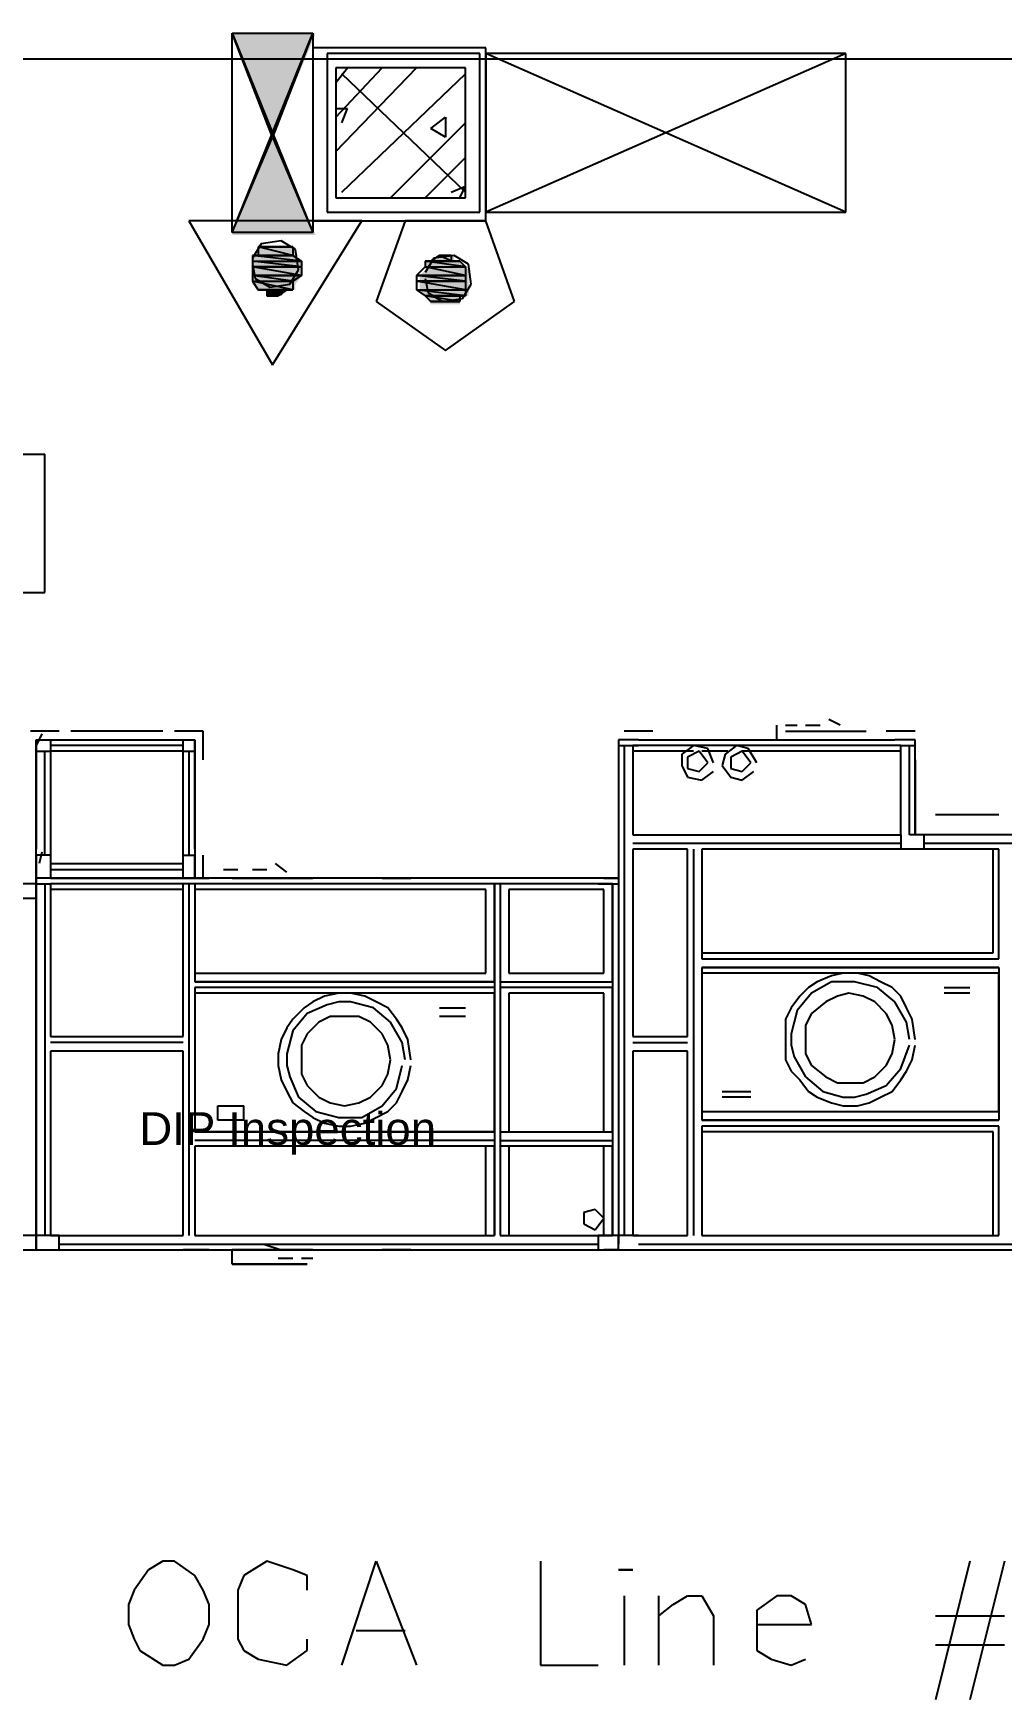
# Model space of a CAD drawing. Header units: millimetres. Extents: x 5 to 415, y 48 to 251.
# Drawn here: x 181.45 to 187.38, y 187.17 to 197.36 of the extents above; entities that cross this region are included whole.
import ezdxf

# ---------------------------------------------------------------- set-up
doc = ezdxf.new("R2010")
doc.units = ezdxf.units.MM
for name, color, linetype in [('H', 7, 'Continuous'), ('P', 7, 'Continuous'), ('T', 7, 'Continuous')]:
    doc.layers.add(name, color=color, linetype=linetype)

msp = doc.modelspace()

# ---------------------------------------------------------------- hatches: boundary and pattern name
at = {"layer": 'H', "linetype": 'Continuous'}
for points in [[(182.915, 196.727), (182.668, 197.362), (183.18, 197.362), (182.915, 196.727)], [(182.668, 196.127), (182.915, 196.727), (183.18, 196.127), (182.668, 196.127)], [(182.792, 195.968), (182.792, 196.003), (183.056, 196.003), (183.092, 195.968), (182.792, 195.968)], [(182.792, 195.915), (182.792, 195.968), (183.092, 195.968), (183.092, 195.915), (182.792, 195.915)], [(182.827, 196.003), (182.827, 196.056), (183.056, 196.056), (183.056, 196.003), (182.827, 196.003)], [(183.85, 195.915), (183.85, 195.968), (184.062, 195.968), (184.115, 195.915), (183.85, 195.915)], [(183.885, 195.968), (183.938, 196.003), (184.027, 196.003), (184.027, 195.968), (183.885, 195.968)], [(182.792, 195.88), (182.792, 195.915), (183.092, 195.915), (183.092, 195.88), (182.792, 195.88)], [(182.792, 195.827), (182.792, 195.88), (183.092, 195.88), (183.056, 195.827), (182.792, 195.827)], [(183.815, 195.88), (183.85, 195.915), (184.115, 195.915), (184.115, 195.88), (183.815, 195.88)], [(183.815, 195.827), (183.815, 195.88), (184.115, 195.88), (184.115, 195.827), (183.815, 195.827)], [(182.827, 195.792), (182.792, 195.827), (183.056, 195.827), (183.056, 195.792), (182.827, 195.792)], [(182.88, 195.756), (182.88, 195.792), (183.003, 195.792), (182.968, 195.756), (182.88, 195.756)], [(183.815, 195.792), (183.815, 195.827), (184.115, 195.827), (184.115, 195.792), (183.815, 195.792)], [(183.85, 195.756), (183.815, 195.792), (184.115, 195.792), (184.115, 195.756), (183.85, 195.756)], [(183.885, 195.703), (183.85, 195.756), (184.062, 195.756), (184.062, 195.703), (183.885, 195.703)]]:
    msp.add_hatch(color=256, dxfattribs=at).paths.add_polyline_path(points)

# ---------------------------------------------------------------- linework, layer by layer
at = {"layer": 'P'}
for points in [[(182.668, 197.362), (183.162, 197.362)], [(182.915, 196.727), (182.668, 197.362)], [(182.668, 196.144), (182.668, 197.362)], [(182.668, 197.362), (183.162, 197.362)], [(182.668, 196.144), (183.162, 197.362)], [(182.668, 197.362), (183.162, 196.144)], [(183.162, 197.362), (182.915, 196.727)], [(183.162, 197.362), (183.162, 196.144)], [(286.597, 197.203), (64.682, 197.203)], [(183.162, 197.273), (183.162, 196.215)], [(184.221, 197.273), (183.162, 197.273)], [(183.25, 197.238), (183.25, 196.268)], [(184.185, 197.238), (183.25, 197.238)], [(184.185, 196.268), (184.185, 197.238)], [(184.221, 196.215), (184.221, 197.273)], [(184.221, 197.238), (184.221, 196.268)], [(186.425, 197.238), (184.221, 197.238)], [(186.425, 197.238), (184.221, 196.268)], [(186.425, 196.268), (184.221, 197.238)], [(186.425, 196.268), (186.425, 197.238)], [(183.303, 197.062), (183.374, 197.15)], [(183.303, 196.85), (183.586, 197.15)], [(183.303, 196.638), (183.797, 197.15)], [(183.303, 197.15), (183.303, 196.356)], [(184.097, 197.15), (183.303, 197.15)], [(184.097, 196.391), (183.339, 197.115)], [(183.339, 196.391), (184.097, 197.115)], [(184.097, 196.356), (184.097, 197.15)], [(183.303, 196.903), (183.374, 196.903)], [(183.339, 196.815), (183.374, 196.903)], [(183.638, 196.356), (184.097, 196.815)], [(183.885, 196.779), (183.974, 196.85)], [(183.974, 196.85), (183.974, 196.727)], [(182.668, 196.144), (182.915, 196.727)], [(182.915, 196.727), (183.162, 196.144)], [(183.974, 196.727), (183.885, 196.779)], [(183.85, 196.356), (184.097, 196.603)], [(184.009, 196.391), (184.097, 196.427)], [(184.062, 196.356), (184.097, 196.427)], [(183.303, 196.356), (184.097, 196.356)], [(183.462, 196.215), (182.404, 196.215)], [(182.404, 196.215), (182.915, 195.333)], [(182.915, 195.333), (183.462, 196.215)], [(183.162, 196.215), (184.221, 196.215)], [(183.25, 196.268), (184.185, 196.268)], [(183.727, 196.215), (183.55, 195.721)], [(184.221, 196.215), (183.727, 196.215)], [(184.221, 196.268), (186.425, 196.268)], [(184.397, 195.721), (184.221, 196.215)], [(183.162, 196.144), (182.668, 196.144)], [(183.162, 196.144), (182.668, 196.144)], [(182.845, 196.074), (182.792, 195.986)], [(182.968, 196.092), (182.845, 196.074)], [(183.056, 196.039), (182.968, 196.092)], [(183.092, 195.968), (182.792, 196.003)], [(182.792, 196.003), (182.792, 195.968)], [(183.092, 195.968), (182.792, 196.003)], [(182.792, 196.003), (183.039, 196.003)], [(183.039, 196.003), (182.792, 196.003)], [(182.792, 196.003), (182.827, 196.003)], [(183.092, 195.933), (182.792, 195.968)], [(182.792, 195.968), (182.792, 195.933)], [(183.092, 195.933), (182.792, 195.968)], [(182.792, 195.968), (183.092, 195.968)], [(182.792, 195.968), (183.092, 195.968)], [(183.039, 196.003), (182.827, 196.056)], [(182.827, 196.056), (182.827, 196.003)], [(183.039, 196.003), (182.827, 196.056)], [(182.827, 196.056), (183.039, 196.056)], [(182.827, 196.056), (183.039, 196.056)], [(182.88, 196.056), (182.827, 196.056)], [(182.827, 196.003), (183.039, 196.003)], [(183.039, 196.003), (182.827, 196.003)], [(182.827, 196.003), (183.039, 196.003)], [(182.827, 196.003), (183.039, 196.003)], [(183.039, 196.056), (182.88, 196.056)], [(183.039, 196.056), (182.88, 196.056)], [(182.88, 196.056), (183.003, 196.056)], [(182.88, 196.056), (183.003, 196.056)], [(182.951, 196.056), (182.88, 196.056)], [(183.003, 196.056), (182.88, 196.056)], [(182.88, 196.056), (182.88, 196.056)], [(182.88, 196.056), (183.003, 196.056)], [(182.915, 196.056), (182.88, 196.056)], [(182.88, 196.056), (182.915, 196.056)], [(182.915, 196.056), (182.951, 196.056)], [(182.951, 196.056), (182.915, 196.056)], [(183.003, 196.056), (182.951, 196.056)], [(183.003, 196.056), (183.039, 196.056)], [(183.039, 196.056), (183.039, 196.003)], [(183.039, 196.003), (183.092, 195.968)], [(183.074, 195.915), (183.056, 196.039)], [(183.092, 195.968), (183.092, 195.933)], [(183.903, 195.986), (183.85, 195.898)], [(184.097, 195.933), (183.85, 195.968)], [(183.85, 195.968), (183.85, 195.933)], [(184.097, 195.933), (183.85, 195.968)], [(183.85, 195.968), (184.062, 195.968)], [(184.062, 195.968), (183.85, 195.968)], [(183.85, 195.968), (183.885, 195.968)], [(183.938, 196.003), (183.885, 195.968)], [(183.885, 195.968), (184.062, 195.968)], [(184.062, 195.968), (183.885, 195.968)], [(183.885, 195.968), (184.062, 195.968)], [(183.885, 195.968), (184.062, 195.968)], [(184.062, 195.968), (183.885, 195.968)], [(183.885, 195.968), (183.885, 195.968)], [(184.062, 195.968), (183.885, 195.968)], [(183.885, 195.968), (184.009, 195.968)], [(183.885, 195.968), (184.009, 195.968)], [(184.027, 196.003), (183.903, 195.986)], [(184.009, 195.968), (183.938, 196.003)], [(184.009, 195.968), (183.938, 196.003)], [(183.938, 196.003), (184.009, 196.003)], [(183.938, 196.003), (184.009, 196.003)], [(183.974, 196.003), (183.938, 196.003)], [(184.009, 196.003), (183.938, 196.003)], [(183.938, 196.003), (183.938, 196.003)], [(183.938, 196.003), (184.009, 196.003)], [(184.009, 196.003), (183.974, 196.003)], [(184.009, 196.003), (184.009, 195.968)], [(184.009, 195.968), (184.062, 195.968)], [(184.115, 195.95), (184.027, 196.003)], [(184.062, 195.968), (184.097, 195.933)], [(182.792, 195.95), (182.809, 195.862)], [(183.092, 195.88), (182.792, 195.933)], [(182.792, 195.933), (182.792, 195.88)], [(183.092, 195.88), (182.792, 195.933)], [(182.792, 195.933), (183.092, 195.933)], [(182.792, 195.933), (183.092, 195.933)], [(183.092, 195.933), (182.792, 195.933)], [(182.792, 195.933), (182.792, 195.933)], [(183.092, 195.933), (182.792, 195.933)], [(182.792, 195.933), (182.792, 195.933)], [(182.792, 195.933), (183.092, 195.933)], [(182.792, 195.933), (183.092, 195.933)], [(183.039, 195.845), (182.792, 195.88)], [(182.792, 195.88), (182.792, 195.845)], [(183.039, 195.845), (182.792, 195.88)], [(182.792, 195.88), (183.092, 195.88)], [(182.792, 195.88), (183.092, 195.88)], [(183.092, 195.88), (182.792, 195.88)], [(182.792, 195.88), (182.792, 195.88)], [(183.092, 195.88), (182.792, 195.88)], [(182.792, 195.88), (182.792, 195.88)], [(182.792, 195.88), (183.092, 195.88)], [(182.792, 195.88), (183.092, 195.88)], [(183.021, 195.827), (183.074, 195.915)], [(183.092, 195.88), (183.039, 195.845)], [(183.092, 195.933), (183.092, 195.88)], [(183.85, 195.933), (183.797, 195.88)], [(184.097, 195.845), (183.797, 195.88)], [(183.797, 195.88), (183.797, 195.845)], [(184.097, 195.845), (183.797, 195.88)], [(183.797, 195.88), (184.097, 195.88)], [(183.797, 195.88), (184.097, 195.88)], [(184.097, 195.88), (183.797, 195.88)], [(183.797, 195.88), (183.797, 195.88)], [(184.097, 195.88), (183.797, 195.88)], [(183.797, 195.88), (183.797, 195.88)], [(183.797, 195.88), (184.097, 195.88)], [(183.797, 195.88), (184.097, 195.88)], [(184.097, 195.88), (183.85, 195.933)], [(184.097, 195.88), (183.85, 195.933)], [(183.85, 195.933), (184.097, 195.933)], [(183.85, 195.933), (184.097, 195.933)], [(184.097, 195.933), (184.097, 195.88)], [(184.097, 195.88), (184.097, 195.845)], [(184.132, 195.827), (184.115, 195.95)], [(183.039, 195.792), (182.792, 195.845)], [(182.792, 195.845), (182.827, 195.792)], [(183.039, 195.792), (182.792, 195.845)], [(182.792, 195.845), (183.039, 195.845)], [(182.792, 195.845), (183.039, 195.845)], [(182.809, 195.862), (182.898, 195.809)], [(183.003, 195.792), (182.827, 195.792)], [(182.827, 195.792), (182.88, 195.792)], [(183.003, 195.792), (182.827, 195.792)], [(182.827, 195.792), (183.039, 195.792)], [(182.827, 195.792), (183.039, 195.792)], [(183.039, 195.792), (182.827, 195.792)], [(182.827, 195.792), (182.827, 195.792)], [(183.039, 195.792), (182.827, 195.792)], [(182.827, 195.792), (182.827, 195.792)], [(182.827, 195.792), (183.039, 195.792)], [(182.827, 195.792), (183.039, 195.792)], [(182.951, 195.756), (182.88, 195.792)], [(182.88, 195.792), (182.88, 195.756)], [(182.951, 195.756), (182.88, 195.792)], [(182.88, 195.792), (183.003, 195.792)], [(182.88, 195.792), (183.003, 195.792)], [(182.898, 195.809), (183.021, 195.827)], [(183.003, 195.792), (182.951, 195.756)], [(183.039, 195.792), (183.003, 195.792)], [(183.039, 195.845), (183.039, 195.792)], [(184.097, 195.792), (183.797, 195.845)], [(183.797, 195.845), (183.797, 195.792)], [(184.097, 195.792), (183.797, 195.845)], [(183.797, 195.845), (184.097, 195.845)], [(183.797, 195.845), (184.097, 195.845)], [(184.097, 195.845), (183.797, 195.845)], [(183.797, 195.845), (183.797, 195.845)], [(184.097, 195.845), (183.797, 195.845)], [(183.797, 195.845), (183.797, 195.845)], [(183.797, 195.845), (184.097, 195.845)], [(183.797, 195.845), (184.097, 195.845)], [(184.097, 195.756), (183.797, 195.792)], [(183.797, 195.792), (183.85, 195.756)], [(184.097, 195.756), (183.797, 195.792)], [(183.797, 195.792), (184.097, 195.792)], [(183.797, 195.792), (184.097, 195.792)], [(183.85, 195.862), (183.868, 195.774)], [(183.868, 195.774), (183.956, 195.721)], [(184.079, 195.739), (184.132, 195.827)], [(184.097, 195.845), (184.097, 195.792)], [(184.097, 195.792), (184.097, 195.756)], [(182.88, 195.756), (182.951, 195.756)], [(182.951, 195.756), (182.88, 195.756)], [(182.88, 195.756), (182.951, 195.756)], [(182.915, 195.756), (182.88, 195.756)], [(182.88, 195.756), (182.951, 195.756)], [(182.951, 195.756), (182.915, 195.756)], [(183.55, 195.721), (183.974, 195.421)], [(184.062, 195.721), (183.85, 195.756)], [(183.85, 195.756), (183.885, 195.721)], [(184.062, 195.721), (183.85, 195.756)], [(183.85, 195.756), (184.062, 195.756)], [(183.85, 195.756), (184.062, 195.756)], [(184.097, 195.756), (183.85, 195.756)], [(184.062, 195.756), (183.85, 195.756)], [(183.85, 195.756), (183.85, 195.756)], [(183.85, 195.756), (184.062, 195.756)], [(183.85, 195.756), (184.097, 195.756)], [(183.885, 195.721), (184.009, 195.721)], [(184.009, 195.721), (183.885, 195.721)], [(183.885, 195.721), (184.009, 195.721)], [(183.938, 195.721), (183.885, 195.721)], [(183.885, 195.721), (184.009, 195.721)], [(184.009, 195.721), (183.885, 195.721)], [(183.885, 195.721), (183.885, 195.721)], [(184.009, 195.721), (183.885, 195.721)], [(183.885, 195.721), (184.062, 195.721)], [(183.885, 195.721), (184.062, 195.721)], [(183.938, 195.721), (183.938, 195.721)], [(183.938, 195.721), (183.938, 195.721)], [(184.009, 195.721), (183.938, 195.721)], [(183.956, 195.721), (184.079, 195.739)], [(183.974, 195.421), (184.397, 195.721)], [(183.974, 195.721), (184.009, 195.721)], [(184.009, 195.721), (183.974, 195.721)], [(184.062, 195.721), (184.009, 195.721)], [(184.062, 195.756), (184.062, 195.721)], [(184.062, 195.756), (184.097, 195.756)], [(180.675, 194.786), (181.522, 194.786)], [(181.522, 193.94), (181.522, 194.786)], [(180.675, 193.94), (181.522, 193.94)], [(186.002, 193.04), (186.002, 193.128)], [(186.055, 193.128), (186.126, 193.128)], [(186.178, 193.128), (186.267, 193.128)], [(186.39, 193.128), (186.32, 193.163)], [(186.39, 193.128), (186.32, 193.163)], [(181.61, 193.093), (181.434, 193.093)], [(181.504, 193.075), (181.469, 193.005)], [(181.469, 193.04), (181.557, 193.04)], [(181.469, 192.969), (181.469, 193.04)], [(181.469, 193.04), (181.469, 192.37)], [(181.557, 193.04), (181.557, 192.969)], [(181.557, 193.04), (182.368, 193.04)], [(181.557, 193.04), (182.368, 193.04)], [(181.557, 193.04), (182.368, 193.04)], [(181.557, 193.04), (182.368, 193.04)], [(181.557, 193.04), (182.368, 193.04)], [(181.557, 193.04), (182.368, 193.04)], [(182.245, 193.093), (181.681, 193.093)], [(182.492, 193.093), (182.316, 193.093)], [(182.368, 193.04), (182.439, 193.04)], [(182.368, 192.969), (182.368, 193.04)], [(182.439, 193.04), (182.439, 192.969)], [(182.439, 192.37), (182.439, 193.04)], [(182.492, 192.917), (182.492, 193.093)], [(185.032, 193.04), (185.032, 192.881)], [(185.155, 193.04), (185.032, 193.04)], [(185.244, 193.093), (185.067, 193.093)], [(185.155, 193.04), (186.725, 193.04)], [(185.155, 193.04), (186.725, 193.04)], [(185.155, 193.04), (186.725, 193.04)], [(185.155, 193.04), (186.725, 193.04)], [(185.155, 193.04), (186.725, 193.04)], [(185.155, 193.04), (186.725, 193.04)], [(186.055, 193.093), (186.549, 193.093)], [(186.849, 193.093), (186.672, 193.093)], [(186.849, 193.04), (186.725, 193.04)], [(186.849, 192.881), (186.849, 193.04)], [(181.469, 192.334), (181.469, 192.969)], [(181.469, 192.969), (181.557, 192.969)], [(181.522, 192.334), (181.522, 192.969)], [(181.522, 192.334), (181.522, 192.969)], [(181.522, 192.334), (181.522, 192.969)], [(181.522, 192.334), (181.522, 192.969)], [(181.522, 192.334), (181.522, 192.969)], [(182.368, 193.005), (181.557, 193.005)], [(181.557, 192.969), (181.557, 192.334)], [(181.557, 192.969), (181.557, 192.282)], [(182.368, 192.969), (181.557, 192.969)], [(182.368, 192.969), (182.439, 192.969)], [(182.368, 192.334), (182.368, 192.969)], [(182.368, 192.282), (182.368, 192.969)], [(182.404, 192.969), (182.404, 192.334)], [(182.404, 192.969), (182.404, 192.334)], [(182.404, 192.969), (182.404, 192.334)], [(182.404, 192.969), (182.404, 192.334)], [(182.404, 192.969), (182.404, 192.334)], [(182.439, 192.969), (182.439, 192.334)], [(185.032, 193.005), (185.155, 193.005)], [(185.032, 193.005), (185.032, 190.006)], [(185.067, 193.005), (185.067, 190.006)], [(185.067, 193.005), (185.067, 190.006)], [(185.067, 193.005), (185.067, 190.006)], [(185.067, 193.005), (185.067, 190.006)], [(185.067, 193.005), (185.067, 190.006)], [(186.761, 193.005), (185.12, 193.005)], [(185.12, 193.005), (185.12, 192.458)], [(185.12, 192.969), (185.12, 192.458)], [(185.491, 192.969), (185.12, 192.969)], [(185.491, 193.005), (185.42, 192.952)], [(185.42, 192.952), (185.42, 192.881)], [(185.526, 192.969), (185.455, 192.934)], [(185.455, 192.934), (185.455, 192.864)], [(185.579, 192.987), (185.491, 193.005)], [(185.579, 192.899), (185.526, 192.969)], [(185.702, 192.969), (185.543, 192.969)], [(185.614, 192.899), (185.579, 192.987)], [(185.685, 192.952), (185.667, 192.881)], [(185.755, 193.005), (185.685, 192.952)], [(185.79, 192.969), (185.72, 192.934)], [(185.72, 192.934), (185.72, 192.864)], [(185.826, 192.987), (185.755, 193.005)], [(186.761, 192.969), (185.79, 192.969)], [(185.843, 192.899), (185.79, 192.969)], [(185.879, 192.899), (185.826, 192.987)], [(186.761, 193.005), (186.849, 193.005)], [(186.761, 192.458), (186.761, 193.005)], [(186.761, 192.458), (186.761, 192.969)], [(186.813, 192.458), (186.813, 193.005)], [(186.813, 192.458), (186.813, 193.005)], [(186.813, 192.458), (186.813, 193.005)], [(186.813, 192.458), (186.813, 193.005)], [(186.813, 192.458), (186.813, 193.005)], [(186.849, 192.458), (186.849, 193.005)], [(186.849, 192.917), (186.849, 192.458)], [(185.42, 192.881), (185.455, 192.811)], [(185.455, 192.864), (185.526, 192.846)], [(185.455, 192.811), (185.543, 192.793)], [(185.526, 192.846), (185.579, 192.899)], [(185.543, 192.793), (185.614, 192.846)], [(185.667, 192.881), (185.72, 192.811)], [(185.72, 192.864), (185.79, 192.846)], [(185.72, 192.811), (185.79, 192.793)], [(185.79, 192.846), (185.843, 192.899)], [(185.79, 192.793), (185.861, 192.846)], [(187.36, 192.581), (186.972, 192.581)], [(187.36, 192.581), (186.972, 192.581)], [(187.36, 192.581), (186.972, 192.581)], [(185.12, 192.458), (186.761, 192.458)], [(185.12, 192.458), (186.761, 192.458)], [(186.761, 192.405), (185.12, 192.405)], [(186.761, 192.405), (185.12, 192.405)], [(186.761, 192.405), (185.12, 192.405)], [(186.761, 192.405), (185.12, 192.405)], [(186.761, 192.405), (185.12, 192.405)], [(186.761, 192.458), (186.761, 192.37)], [(186.902, 192.458), (186.813, 192.458)], [(187.695, 192.458), (186.902, 192.458)], [(186.902, 192.458), (186.902, 192.37)], [(187.695, 192.405), (186.902, 192.405)], [(187.695, 192.405), (186.902, 192.405)], [(187.695, 192.405), (186.902, 192.405)], [(187.695, 192.405), (186.902, 192.405)], [(187.695, 192.405), (186.902, 192.405)], [(181.557, 192.334), (181.469, 192.334)], [(181.469, 192.193), (181.469, 192.334)], [(181.469, 192.334), (181.469, 192.158)], [(181.504, 192.352), (181.487, 192.282)], [(181.557, 192.334), (181.557, 192.193)], [(182.368, 192.334), (182.439, 192.334)], [(182.368, 192.193), (182.368, 192.334)], [(182.439, 192.334), (182.439, 192.193)], [(182.439, 192.193), (182.439, 192.334)], [(182.492, 192.193), (182.492, 192.334)], [(185.455, 192.37), (185.12, 192.37)], [(185.12, 192.37), (185.12, 191.223)], [(185.12, 192.37), (185.12, 191.223)], [(185.455, 192.37), (185.12, 192.37)], [(185.455, 191.223), (185.455, 192.37)], [(185.455, 191.223), (185.455, 192.37)], [(185.491, 192.37), (185.491, 190.006)], [(185.491, 192.37), (185.491, 190.006)], [(185.491, 192.37), (185.491, 190.006)], [(185.491, 192.37), (185.491, 190.006)], [(185.491, 192.37), (185.491, 190.006)], [(187.36, 192.37), (185.543, 192.37)], [(185.543, 192.37), (185.543, 191.699)], [(185.543, 192.37), (185.543, 191.735)], [(187.325, 192.37), (185.543, 192.37)], [(187.325, 191.735), (187.325, 192.37)], [(187.36, 191.699), (187.36, 192.37)], [(181.557, 192.282), (182.368, 192.282)], [(181.557, 192.282), (182.368, 192.282)], [(181.557, 192.246), (182.368, 192.246)], [(181.557, 192.246), (182.368, 192.246)], [(181.557, 192.246), (182.368, 192.246)], [(181.557, 192.246), (182.368, 192.246)], [(181.557, 192.246), (182.368, 192.246)], [(182.615, 192.246), (182.704, 192.246)], [(182.792, 192.246), (182.88, 192.246)], [(183.003, 192.229), (182.933, 192.282)], [(183.003, 192.229), (182.933, 192.282)], [(181.469, 192.158), (181.345, 192.158)], [(181.469, 192.035), (181.469, 192.193)], [(181.557, 192.193), (181.469, 192.193)], [(181.469, 192.07), (181.469, 192.158)], [(181.469, 192.158), (181.557, 192.158)], [(181.469, 192.158), (181.469, 190.006)], [(181.522, 192.158), (181.522, 190.006)], [(181.522, 192.158), (181.522, 190.006)], [(181.522, 192.158), (181.522, 190.006)], [(181.522, 192.158), (181.522, 190.006)], [(181.522, 192.158), (181.522, 190.006)], [(184.908, 192.193), (181.557, 192.193)], [(182.368, 192.193), (181.557, 192.193)], [(181.557, 192.193), (182.368, 192.193)], [(184.908, 192.158), (181.557, 192.158)], [(184.908, 192.158), (181.557, 192.158)], [(184.908, 192.158), (181.557, 192.158)], [(184.908, 192.158), (181.557, 192.158)], [(182.368, 192.158), (181.557, 192.158)], [(181.557, 192.158), (181.557, 191.223)], [(182.368, 192.123), (181.557, 192.123)], [(181.557, 192.123), (181.557, 191.223)], [(182.368, 192.193), (182.439, 192.193)], [(182.368, 191.223), (182.368, 192.158)], [(182.368, 191.223), (182.368, 192.123)], [(182.404, 192.158), (182.404, 190.006)], [(182.404, 192.158), (182.404, 190.006)], [(182.404, 192.158), (182.404, 190.006)], [(182.404, 192.158), (182.404, 190.006)], [(182.404, 192.158), (182.404, 190.006)], [(182.439, 192.193), (182.527, 192.193)], [(184.908, 192.193), (182.439, 192.193)], [(182.527, 192.193), (182.439, 192.193)], [(184.273, 192.158), (182.439, 192.158)], [(182.439, 192.158), (182.439, 191.558)], [(184.221, 192.123), (182.439, 192.123)], [(182.439, 192.123), (182.439, 191.611)], [(182.668, 192.193), (183.162, 192.193)], [(183.586, 192.193), (183.762, 192.193)], [(184.221, 191.611), (184.221, 192.123)], [(184.273, 192.158), (184.273, 190.006)], [(184.273, 191.558), (184.273, 192.158)], [(184.309, 192.158), (184.309, 190.006)], [(184.309, 192.158), (184.309, 190.006)], [(184.309, 192.158), (184.309, 190.006)], [(184.309, 192.158), (184.309, 190.006)], [(184.997, 192.158), (184.309, 192.158)], [(184.309, 192.158), (184.309, 191.558)], [(184.944, 192.123), (184.362, 192.123)], [(184.362, 192.123), (184.362, 191.611)], [(185.032, 192.193), (184.908, 192.193)], [(184.908, 192.158), (185.032, 192.158)], [(184.944, 192.193), (185.032, 192.193)], [(184.944, 191.611), (184.944, 192.123)], [(184.997, 191.558), (184.997, 192.158)], [(184.997, 192.158), (184.997, 190.006)], [(184.997, 192.158), (184.997, 190.006)], [(184.997, 192.158), (184.997, 190.006)], [(184.997, 192.158), (184.997, 190.006)], [(184.997, 192.158), (184.997, 190.006)], [(185.032, 192.193), (185.032, 192.035)], [(185.032, 192.158), (185.032, 190.006)], [(181.345, 192.07), (181.469, 192.07)], [(181.469, 190.006), (181.469, 192.07)], [(185.543, 191.735), (187.325, 191.735)], [(185.543, 191.699), (187.36, 191.699)], [(185.543, 191.699), (187.36, 191.699)], [(182.439, 191.611), (184.221, 191.611)], [(184.362, 191.611), (184.944, 191.611)], [(185.543, 191.647), (185.543, 190.712)], [(185.543, 191.647), (187.36, 191.647)], [(185.543, 191.647), (187.36, 191.647)], [(185.543, 191.647), (187.36, 191.647)], [(185.543, 191.647), (187.36, 191.647)], [(185.543, 191.647), (187.36, 191.647)], [(187.36, 191.647), (185.543, 191.647)], [(187.36, 191.611), (185.543, 191.611)], [(185.543, 191.611), (185.543, 190.765)], [(186.337, 191.594), (186.249, 191.558)], [(186.408, 191.611), (186.337, 191.594)], [(186.496, 191.611), (186.408, 191.611)], [(186.567, 191.594), (186.496, 191.611)], [(186.637, 191.558), (186.567, 191.594)], [(187.36, 191.647), (187.36, 190.712)], [(187.36, 190.765), (187.36, 191.611)], [(184.273, 191.558), (182.439, 191.558)], [(184.273, 191.558), (182.439, 191.558)], [(184.273, 191.558), (182.439, 191.558)], [(184.273, 191.558), (182.439, 191.558)], [(184.273, 191.558), (182.439, 191.558)], [(182.439, 191.558), (184.273, 191.558)], [(184.273, 191.523), (182.439, 191.523)], [(182.439, 191.523), (182.439, 190.641)], [(184.273, 191.523), (182.439, 191.523)], [(184.273, 191.488), (182.439, 191.488)], [(182.439, 191.488), (182.439, 190.641)], [(183.321, 191.488), (183.233, 191.47)], [(183.392, 191.488), (183.321, 191.488)], [(183.48, 191.47), (183.392, 191.488)], [(184.273, 191.523), (184.273, 190.641)], [(184.273, 190.641), (184.273, 191.488)], [(184.309, 191.558), (184.997, 191.558)], [(184.309, 191.558), (184.997, 191.558)], [(184.309, 191.558), (184.997, 191.558)], [(184.309, 191.558), (184.997, 191.558)], [(184.309, 191.558), (184.997, 191.558)], [(184.309, 191.558), (184.997, 191.558)], [(184.997, 191.523), (184.309, 191.523)], [(184.309, 191.523), (184.309, 190.641)], [(184.944, 191.488), (184.362, 191.488)], [(184.362, 191.488), (184.362, 190.641)], [(184.944, 190.641), (184.944, 191.488)], [(184.997, 190.641), (184.997, 191.523)], [(186.214, 191.488), (186.126, 191.382)], [(186.214, 191.488), (186.126, 191.382)], [(186.196, 191.523), (186.143, 191.47)], [(186.249, 191.558), (186.196, 191.523)], [(186.337, 191.558), (186.214, 191.488)], [(186.337, 191.558), (186.214, 191.488)], [(186.408, 191.558), (186.337, 191.558)], [(186.408, 191.558), (186.337, 191.558)], [(186.443, 191.488), (186.373, 191.47)], [(186.478, 191.558), (186.408, 191.558)], [(186.478, 191.558), (186.408, 191.558)], [(186.531, 191.47), (186.443, 191.488)], [(186.619, 191.523), (186.478, 191.558)], [(186.619, 191.523), (186.478, 191.558)], [(186.725, 191.435), (186.619, 191.523)], [(186.725, 191.435), (186.619, 191.523)], [(186.708, 191.523), (186.637, 191.558)], [(186.761, 191.47), (186.708, 191.523)], [(187.025, 191.523), (187.184, 191.523)], [(187.184, 191.488), (187.025, 191.488)], [(183.109, 191.4), (183.039, 191.329)], [(183.162, 191.435), (183.109, 191.4)], [(183.25, 191.417), (183.127, 191.364)], [(183.25, 191.417), (183.127, 191.364)], [(183.233, 191.47), (183.162, 191.435)], [(183.321, 191.435), (183.25, 191.417)], [(183.321, 191.435), (183.25, 191.417)], [(183.392, 191.435), (183.321, 191.435)], [(183.392, 191.435), (183.321, 191.435)], [(183.533, 191.4), (183.392, 191.435)], [(183.533, 191.4), (183.392, 191.435)], [(183.55, 191.435), (183.48, 191.47)], [(183.638, 191.311), (183.533, 191.4)], [(183.638, 191.311), (183.533, 191.4)], [(183.621, 191.4), (183.55, 191.435)], [(183.674, 191.329), (183.621, 191.4)], [(183.938, 191.4), (184.097, 191.4)], [(186.09, 191.4), (186.055, 191.329)], [(186.143, 191.47), (186.09, 191.4)], [(186.126, 191.382), (186.09, 191.241)], [(186.126, 191.382), (186.09, 191.241)], [(186.302, 191.435), (186.214, 191.364)], [(186.373, 191.47), (186.302, 191.435)], [(186.602, 191.435), (186.531, 191.47)], [(186.672, 191.364), (186.602, 191.435)], [(186.796, 191.311), (186.725, 191.435)], [(186.796, 191.311), (186.725, 191.435)], [(186.796, 191.4), (186.761, 191.47)], [(186.831, 191.329), (186.796, 191.4)], [(183.039, 191.329), (183.003, 191.276)], [(183.127, 191.364), (183.039, 191.258)], [(183.127, 191.364), (183.039, 191.258)], [(183.198, 191.311), (183.127, 191.241)], [(183.268, 191.347), (183.198, 191.311)], [(183.356, 191.347), (183.268, 191.347)], [(183.444, 191.347), (183.356, 191.347)], [(183.515, 191.311), (183.444, 191.347)], [(183.586, 191.241), (183.515, 191.311)], [(183.709, 191.188), (183.638, 191.311)], [(183.709, 191.188), (183.638, 191.311)], [(183.709, 191.276), (183.674, 191.329)], [(184.097, 191.347), (183.938, 191.347)], [(186.055, 191.329), (186.055, 191.241)], [(186.214, 191.364), (186.178, 191.294)], [(186.178, 191.294), (186.178, 191.206)], [(186.708, 191.294), (186.672, 191.364)], [(186.725, 191.206), (186.708, 191.294)], [(186.813, 191.206), (186.796, 191.311)], [(186.813, 191.206), (186.796, 191.311)], [(186.849, 191.206), (186.831, 191.329)], [(181.557, 191.223), (182.368, 191.223)], [(181.557, 191.223), (182.368, 191.223)], [(182.368, 191.188), (181.557, 191.188)], [(182.368, 191.188), (181.557, 191.188)], [(182.368, 191.188), (181.557, 191.188)], [(182.368, 191.188), (181.557, 191.188)], [(182.368, 191.188), (181.557, 191.188)], [(182.968, 191.206), (182.951, 191.117)], [(183.003, 191.276), (182.968, 191.206)], [(183.039, 191.258), (183.003, 191.117)], [(183.039, 191.258), (183.003, 191.117)], [(183.127, 191.241), (183.092, 191.17)], [(183.621, 191.17), (183.586, 191.241)], [(183.744, 191.206), (183.709, 191.276)], [(183.727, 191.082), (183.709, 191.188)], [(183.727, 191.082), (183.709, 191.188)], [(183.762, 191.082), (183.744, 191.206)], [(185.032, 191.188), (185.032, 190.976)], [(185.12, 191.223), (185.455, 191.223)], [(185.12, 191.223), (185.455, 191.223)], [(185.12, 191.188), (185.455, 191.188)], [(185.12, 191.188), (185.455, 191.188)], [(185.12, 191.188), (185.455, 191.188)], [(185.12, 191.188), (185.455, 191.188)], [(185.12, 191.188), (185.455, 191.188)], [(186.055, 191.241), (186.055, 191.17)], [(186.09, 191.241), (186.09, 191.17)], [(186.09, 191.241), (186.09, 191.17)], [(186.178, 191.206), (186.178, 191.117)], [(186.708, 191.117), (186.725, 191.206)], [(181.557, 191.135), (181.557, 190.006)], [(182.368, 191.135), (181.557, 191.135)], [(182.368, 191.135), (181.557, 191.135)], [(181.557, 191.135), (181.557, 190.006)], [(182.368, 190.006), (182.368, 191.135)], [(182.368, 190.006), (182.368, 191.135)], [(182.951, 191.117), (182.951, 191.047)], [(183.003, 191.117), (183.003, 191.047)], [(183.003, 191.117), (183.003, 191.047)], [(183.092, 191.17), (183.092, 191.082)], [(183.092, 191.082), (183.092, 190.994)], [(183.638, 191.082), (183.621, 191.17)], [(183.621, 190.994), (183.638, 191.082)], [(185.455, 191.135), (185.12, 191.135)], [(185.12, 191.135), (185.12, 190.006)], [(185.12, 191.135), (185.12, 190.006)], [(185.455, 191.135), (185.12, 191.135)], [(185.455, 190.006), (185.455, 191.135)], [(185.455, 190.006), (185.455, 191.135)], [(186.055, 191.17), (186.055, 191.082)], [(186.055, 191.082), (186.09, 191.012)], [(186.09, 191.17), (186.108, 191.1)], [(186.09, 191.17), (186.108, 191.1)], [(186.108, 191.1), (186.178, 190.976)], [(186.108, 191.1), (186.178, 190.976)], [(186.178, 191.117), (186.214, 191.047)], [(186.672, 191.047), (186.708, 191.117)], [(186.761, 191.029), (186.813, 191.17)], [(186.761, 191.029), (186.813, 191.17)], [(186.796, 191.012), (186.831, 191.082)], [(186.831, 191.082), (186.849, 191.17)], [(182.951, 191.047), (182.968, 190.959)], [(183.003, 191.047), (183.021, 190.976)], [(183.003, 191.047), (183.021, 190.976)], [(183.021, 190.976), (183.074, 190.853)], [(183.021, 190.976), (183.074, 190.853)], [(183.092, 190.994), (183.127, 190.923)], [(183.586, 190.923), (183.621, 190.994)], [(183.674, 190.906), (183.709, 191.047)], [(183.674, 190.906), (183.709, 191.047)], [(183.744, 190.959), (183.762, 191.047)], [(186.09, 191.012), (186.143, 190.959)], [(186.178, 190.976), (186.284, 190.888)], [(186.178, 190.976), (186.284, 190.888)], [(186.214, 191.047), (186.302, 190.976)], [(186.302, 190.976), (186.373, 190.941)], [(186.531, 190.941), (186.602, 190.976)], [(186.602, 190.976), (186.672, 191.047)], [(186.672, 190.923), (186.761, 191.029)], [(186.672, 190.923), (186.761, 191.029)], [(186.761, 190.959), (186.796, 191.012)], [(182.968, 190.959), (183.003, 190.888)], [(183.003, 190.888), (183.039, 190.818)], [(183.127, 190.923), (183.198, 190.853)], [(183.515, 190.853), (183.586, 190.923)], [(183.586, 190.8), (183.674, 190.906)], [(183.586, 190.8), (183.674, 190.906)], [(183.674, 190.818), (183.709, 190.888)], [(183.709, 190.888), (183.744, 190.959)], [(185.667, 190.888), (185.843, 190.888)], [(186.143, 190.959), (186.196, 190.888)], [(186.196, 190.888), (186.249, 190.853)], [(186.284, 190.888), (186.408, 190.853)], [(186.284, 190.888), (186.408, 190.853)], [(186.373, 190.941), (186.443, 190.941)], [(186.443, 190.941), (186.531, 190.941)], [(186.478, 190.853), (186.549, 190.87)], [(186.478, 190.853), (186.549, 190.87)], [(186.549, 190.87), (186.672, 190.923)], [(186.549, 190.87), (186.672, 190.923)], [(186.637, 190.853), (186.708, 190.888)], [(186.708, 190.888), (186.761, 190.959)], [(182.58, 190.8), (182.739, 190.8)], [(182.58, 190.712), (182.58, 190.8)], [(182.739, 190.712), (182.739, 190.8)], [(183.039, 190.818), (183.109, 190.765)], [(183.074, 190.853), (183.18, 190.765)], [(183.074, 190.853), (183.18, 190.765)], [(183.198, 190.853), (183.268, 190.818)], [(183.268, 190.818), (183.356, 190.8)], [(183.356, 190.8), (183.444, 190.818)], [(183.444, 190.818), (183.515, 190.853)], [(183.462, 190.729), (183.586, 190.8)], [(183.462, 190.729), (183.586, 190.8)], [(183.621, 190.765), (183.674, 190.818)], [(185.843, 190.853), (185.667, 190.853)], [(186.249, 190.853), (186.337, 190.818)], [(186.337, 190.818), (186.408, 190.8)], [(186.408, 190.853), (186.478, 190.853)], [(186.408, 190.853), (186.478, 190.853)], [(186.408, 190.8), (186.496, 190.8)], [(186.496, 190.8), (186.567, 190.818)], [(186.567, 190.818), (186.637, 190.853)], [(182.739, 190.712), (182.58, 190.712)], [(183.109, 190.765), (183.162, 190.729)], [(183.162, 190.729), (183.233, 190.694)], [(183.18, 190.765), (183.321, 190.729)], [(183.18, 190.765), (183.321, 190.729)], [(183.233, 190.694), (183.321, 190.676)], [(183.321, 190.729), (183.392, 190.729)], [(183.321, 190.729), (183.392, 190.729)], [(183.321, 190.676), (183.392, 190.676)], [(183.392, 190.729), (183.462, 190.729)], [(183.392, 190.729), (183.462, 190.729)], [(183.392, 190.676), (183.48, 190.694)], [(183.48, 190.694), (183.55, 190.729)], [(183.55, 190.729), (183.621, 190.765)], [(185.543, 190.765), (187.36, 190.765)], [(187.36, 190.712), (185.543, 190.712)], [(187.36, 190.712), (185.543, 190.712)], [(187.36, 190.712), (185.543, 190.712)], [(187.36, 190.712), (185.543, 190.712)], [(187.36, 190.712), (185.543, 190.712)], [(187.36, 190.712), (185.543, 190.712)], [(185.543, 190.712), (187.36, 190.712)], [(187.36, 190.676), (185.543, 190.676)], [(185.543, 190.676), (185.543, 190.006)], [(187.36, 190.006), (187.36, 190.676)], [(184.273, 190.641), (182.439, 190.641)], [(182.439, 190.641), (184.273, 190.641)], [(182.439, 190.641), (184.273, 190.641)], [(184.273, 190.588), (182.439, 190.588)], [(184.273, 190.588), (182.439, 190.588)], [(184.273, 190.588), (182.439, 190.588)], [(184.273, 190.588), (182.439, 190.588)], [(184.273, 190.588), (182.439, 190.588)], [(184.309, 190.641), (184.997, 190.641)], [(184.309, 190.588), (184.997, 190.588)], [(184.309, 190.588), (184.997, 190.588)], [(184.309, 190.588), (184.997, 190.588)], [(184.309, 190.588), (184.997, 190.588)], [(184.309, 190.588), (184.997, 190.588)], [(184.362, 190.641), (184.944, 190.641)], [(185.543, 190.641), (185.543, 190.006)], [(187.325, 190.641), (185.543, 190.641)], [(187.325, 190.006), (187.325, 190.641)], [(184.273, 190.553), (182.439, 190.553)], [(182.439, 190.553), (182.439, 190.006)], [(184.221, 190.553), (182.439, 190.553)], [(182.439, 190.553), (182.439, 190.006)], [(184.221, 190.006), (184.221, 190.553)], [(184.273, 190.006), (184.273, 190.553)], [(184.309, 190.553), (184.309, 190.006)], [(184.997, 190.553), (184.309, 190.553)], [(184.944, 190.553), (184.362, 190.553)], [(184.362, 190.553), (184.362, 190.006)], [(184.944, 190.006), (184.944, 190.553)], [(184.997, 190.006), (184.997, 190.553)], [(184.891, 190.165), (184.82, 190.147)], [(184.891, 190.165), (184.82, 190.147)], [(184.891, 190.165), (184.82, 190.147)], [(184.891, 190.165), (184.82, 190.147)], [(184.944, 190.112), (184.891, 190.165)], [(184.944, 190.112), (184.891, 190.165)], [(184.944, 190.112), (184.891, 190.165)], [(184.944, 190.112), (184.891, 190.165)], [(181.469, 189.953), (181.469, 190.13)], [(184.82, 190.147), (184.82, 190.077)], [(184.82, 190.147), (184.82, 190.077)], [(184.82, 190.147), (184.82, 190.077)], [(184.82, 190.147), (184.82, 190.077)], [(184.82, 190.077), (184.891, 190.041)], [(184.82, 190.077), (184.891, 190.041)], [(184.82, 190.077), (184.891, 190.041)], [(184.82, 190.077), (184.891, 190.041)], [(184.891, 190.041), (184.944, 190.112)], [(184.891, 190.041), (184.944, 190.112)], [(184.891, 190.041), (184.944, 190.112)], [(184.891, 190.041), (184.944, 190.112)], [(185.032, 190.13), (185.032, 189.953)], [(185.032, 190.13), (185.032, 189.953)], [(181.469, 190.006), (181.345, 190.006)], [(181.469, 189.918), (181.469, 190.006)], [(181.61, 190.006), (181.469, 190.006)], [(181.469, 190.006), (181.469, 189.918)], [(181.557, 190.006), (182.368, 190.006)], [(181.557, 190.006), (182.368, 190.006)], [(181.61, 189.918), (181.61, 190.006)], [(181.61, 189.953), (184.908, 189.953)], [(181.61, 189.953), (184.908, 189.953)], [(181.61, 189.953), (184.908, 189.953)], [(181.61, 189.953), (184.908, 189.953)], [(181.61, 189.953), (184.908, 189.953)], [(182.439, 190.006), (184.273, 190.006)], [(182.439, 190.006), (184.221, 190.006)], [(182.862, 189.953), (182.968, 189.918)], [(182.862, 189.953), (182.968, 189.918)], [(184.309, 190.006), (184.997, 190.006)], [(184.362, 190.006), (184.944, 190.006)], [(185.032, 190.006), (184.908, 190.006)], [(184.908, 190.006), (184.908, 189.918)], [(185.155, 190.006), (185.032, 190.006)], [(185.032, 189.918), (185.032, 190.006)], [(185.12, 190.006), (185.455, 190.006)], [(185.12, 190.006), (185.455, 190.006)], [(185.155, 189.953), (194.645, 189.953)], [(185.155, 189.953), (194.645, 189.953)], [(185.155, 189.953), (194.645, 189.953)], [(185.155, 189.953), (194.645, 189.953)], [(185.155, 189.953), (194.645, 189.953)], [(185.543, 190.006), (187.36, 190.006)], [(185.543, 190.006), (187.325, 190.006)], [(181.345, 189.918), (181.469, 189.918)], [(181.469, 189.918), (181.61, 189.918)], [(181.61, 189.918), (184.908, 189.918)], [(182.527, 189.918), (182.368, 189.918)], [(183.162, 189.918), (182.668, 189.918)], [(182.668, 189.83), (182.668, 189.918)], [(182.668, 189.83), (182.668, 189.918)], [(183.039, 189.865), (182.951, 189.865)], [(183.162, 189.865), (183.092, 189.865)], [(183.762, 189.918), (183.586, 189.918)], [(184.908, 189.918), (185.032, 189.918)], [(185.032, 189.918), (184.944, 189.918)], [(185.032, 189.918), (185.155, 189.918)], [(185.155, 189.918), (194.645, 189.918)], [(183.127, 189.83), (182.668, 189.83)], [(182.668, 189.83), (183.127, 189.83)], [(182.668, 189.83), (183.127, 189.83)], [(182.157, 187.96), (182.069, 187.837)], [(182.245, 188.013), (182.157, 187.96)], [(182.316, 188.013), (182.245, 188.013)], [(182.439, 187.925), (182.316, 188.013)], [(182.492, 187.837), (182.439, 187.925)], [(182.739, 187.925), (182.704, 187.837)], [(182.88, 188.013), (182.739, 187.925)], [(183.039, 187.96), (182.88, 188.013)], [(183.127, 187.925), (183.039, 187.96)], [(183.127, 187.837), (183.127, 187.925)], [(183.339, 187.378), (183.55, 188.013)], [(183.55, 188.013), (183.797, 187.378)], [(184.556, 188.013), (184.556, 187.378)], [(185.032, 187.96), (185.12, 187.96)], [(185.12, 187.96), (185.032, 187.96)], [(187.184, 188.013), (186.972, 187.166)], [(187.396, 188.013), (187.184, 187.166)], [(182.069, 187.837), (182.033, 187.748)], [(182.527, 187.748), (182.492, 187.837)], [(182.704, 187.837), (182.704, 187.748)], [(182.033, 187.748), (182.033, 187.625)], [(182.527, 187.625), (182.527, 187.748)], [(182.704, 187.748), (182.704, 187.625)], [(185.067, 187.801), (185.067, 187.378)], [(185.279, 187.378), (185.279, 187.801)], [(185.279, 187.678), (185.367, 187.748)], [(185.367, 187.748), (185.455, 187.801)], [(185.455, 187.801), (185.543, 187.801)], [(185.543, 187.801), (185.614, 187.678)], [(186.002, 187.801), (185.879, 187.713)], [(185.879, 187.713), (185.879, 187.625)], [(186.09, 187.801), (186.002, 187.801)], [(186.178, 187.748), (186.09, 187.801)], [(186.214, 187.625), (186.178, 187.748)], [(182.033, 187.625), (182.069, 187.537)], [(182.492, 187.537), (182.527, 187.625)], [(182.704, 187.625), (182.704, 187.537)], [(185.614, 187.678), (185.614, 187.378)], [(185.879, 187.625), (186.214, 187.625)], [(185.879, 187.625), (185.879, 187.537)], [(186.972, 187.678), (187.396, 187.678)], [(182.069, 187.537), (182.104, 187.466)], [(182.404, 187.413), (182.492, 187.537)], [(182.704, 187.537), (182.739, 187.466)], [(183.127, 187.466), (183.127, 187.537)], [(183.427, 187.59), (183.727, 187.59)], [(185.879, 187.537), (185.879, 187.466)], [(182.104, 187.466), (182.245, 187.378)], [(182.316, 187.378), (182.404, 187.413)], [(182.739, 187.466), (182.827, 187.413)], [(182.827, 187.413), (183.003, 187.378)], [(183.003, 187.378), (183.127, 187.466)], [(185.879, 187.466), (185.967, 187.413)], [(185.967, 187.413), (186.09, 187.378)], [(186.09, 187.378), (186.178, 187.413)], [(186.972, 187.501), (187.396, 187.501)], [(182.245, 187.378), (182.316, 187.378)], [(184.556, 187.378), (184.908, 187.378)]]:
    msp.add_lwpolyline(points, dxfattribs=at)

# ---------------------------------------------------------------- texts
at = {"layer": 'T', "insert": (182.1, 190.5), "char_height": 0.2, "attachment_point": 7}
msp.add_mtext('{\\fArial|b0|i0|c0|p18;DIP Inspection}', dxfattribs=at)

doc.saveas('drawing.dxf')
